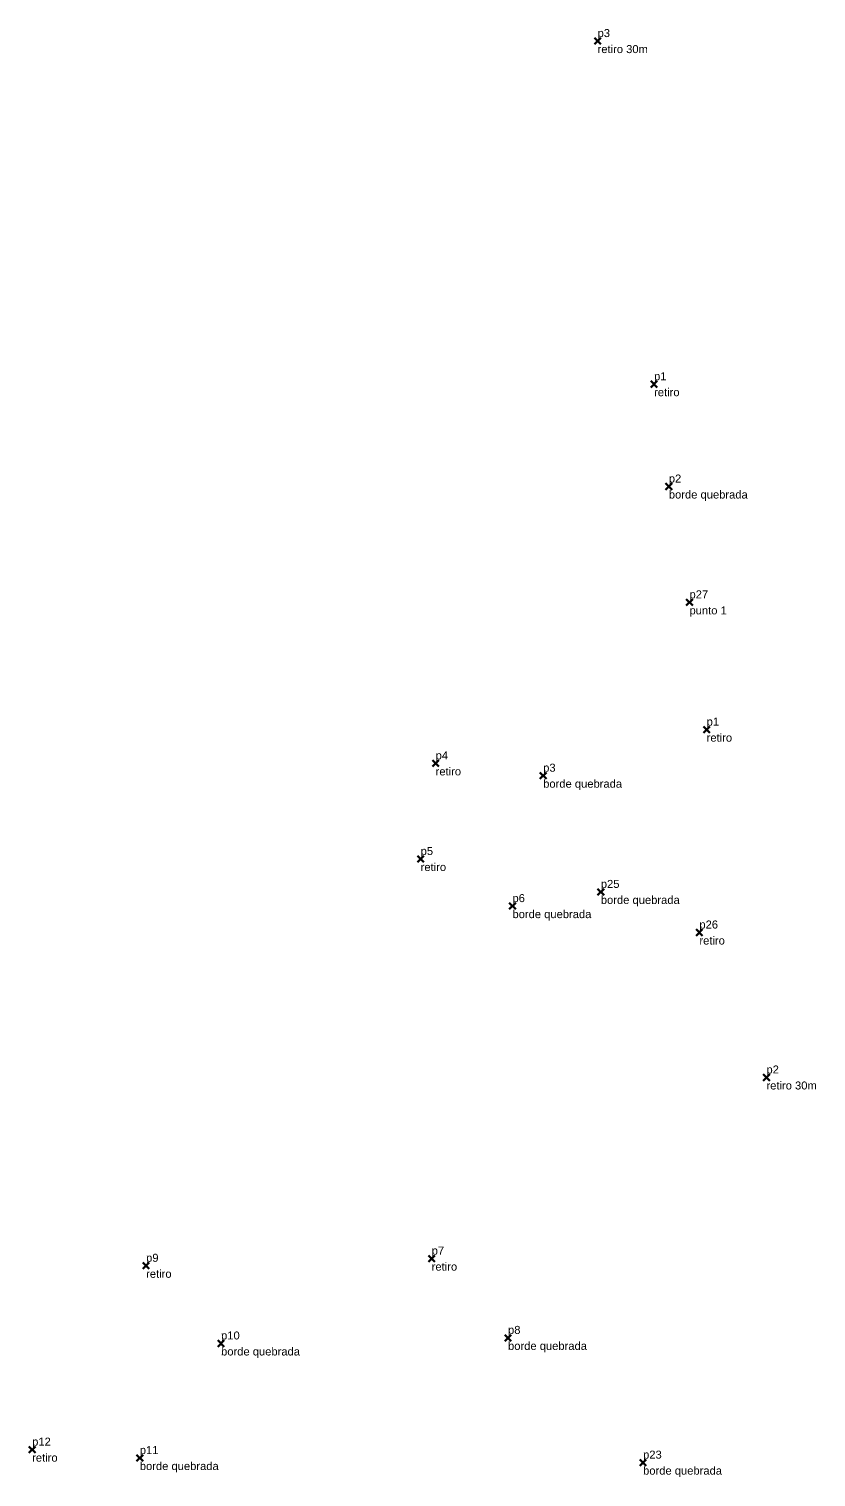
# Model space of a CAD drawing. Header units: millimetres. Extents: x 560359 to 560724, y 1315869 to 1316052.
# Drawn here: x 560662.3 to 560711.5, y 1315961.9 to 1316052.4 of the extents above; entities that cross this region are included whole.
import ezdxf

# ---------------------------------------------------------------- set-up
doc = ezdxf.new("R2010")
doc.units = ezdxf.units.MM
doc.header["$PDMODE"] = 3
doc.header["$PDSIZE"] = 0.2
for name, color, linetype, lineweight in [('borde quebrada', 174, 'CONTINUOUS', 100), ('punto 1', 174, 'CONTINUOUS', 100), ('retiro', 174, 'CONTINUOUS', 100), ('retiro 30m', 174, 'CONTINUOUS', 100)]:
    doc.layers.add(name, color=color, linetype=linetype, lineweight=lineweight)
doc.styles.get("Standard").update_dxf_attribs({"font": 'arial.ttf', "width": 0.65})

msp = doc.modelspace()

# ---------------------------------------------------------------- linework, layer by layer
at = {"layer": 'borde quebrada'}
for p in [(560702.275, 1316023.781, 159.637), (560694.422, 1316005.715, 159.033), (560698.025, 1315998.453, 156.277), (560692.504, 1315997.566, 157.761), (560674.295, 1315970.241, 155.908), (560692.227, 1315970.589, 156.018), (560669.216, 1315963.083, 156.248), (560700.667, 1315962.797, 157.039)]:
    msp.add_point(p, dxfattribs=at)
at = {"layer": 'punto 1'}
msp.add_point((560703.566, 1316016.542, 156.219), dxfattribs=at)
at = {"layer": 'retiro'}
for p in [(560701.354, 1316030.175, 163.065), (560704.638, 1316008.593, 162.09), (560687.701, 1316006.483, 162.22), (560686.766, 1316000.508, 160.631), (560704.185, 1315995.916, 157.883), (560687.457, 1315975.543, 157.501), (560669.609, 1315975.095, 158.333), (560662.489, 1315963.608, 159.014)]:
    msp.add_point(p, dxfattribs=at)
at = {"layer": 'retiro 30m'}
for p in [(560697.822, 1316051.612, 169.641), (560708.376, 1315986.859, 158.672)]:
    msp.add_point(p, dxfattribs=at)

# ---------------------------------------------------------------- texts
at = {"layer": 'borde quebrada'}
for s, p in [('p2', (560702.275, 1316024.031)), ('borde quebrada', (560702.275, 1316023.031)), ('p3', (560694.422, 1316005.965)), ('borde quebrada', (560694.422, 1316004.965)), ('p25', (560698.025, 1315998.703)), ('p6', (560692.504, 1315997.816)), ('borde quebrada', (560698.025, 1315997.703)), ('borde quebrada', (560692.504, 1315996.816)), ('p10', (560674.295, 1315970.491)), ('p8', (560692.227, 1315970.839)), ('borde quebrada', (560692.227, 1315969.839)), ('borde quebrada', (560674.295, 1315969.491)), ('p11', (560669.216, 1315963.333)), ('borde quebrada', (560669.216, 1315962.333)), ('p23', (560700.667, 1315963.047)), ('borde quebrada', (560700.667, 1315962.047))]:
    msp.add_text(s, height=0.5, dxfattribs=at).set_placement(p)
at = {"layer": 'punto 1'}
for s, p in [('p27', (560703.566, 1316016.792)), ('punto 1', (560703.566, 1316015.792))]:
    msp.add_text(s, height=0.5, dxfattribs=at).set_placement(p)
at = {"layer": 'retiro'}
for s, p in [('p1', (560701.354, 1316030.425)), ('retiro', (560701.354, 1316029.425)), ('p1', (560704.638, 1316008.843)), ('retiro', (560704.638, 1316007.843)), ('p4', (560687.701, 1316006.733)), ('retiro', (560687.701, 1316005.733)), ('p5', (560686.766, 1316000.758)), ('retiro', (560686.766, 1315999.758)), ('p26', (560704.185, 1315996.166)), ('retiro', (560704.185, 1315995.166)), ('p9', (560669.609, 1315975.345)), ('p7', (560687.457, 1315975.793)), ('retiro', (560669.609, 1315974.345)), ('retiro', (560687.457, 1315974.793)), ('p12', (560662.489, 1315963.858)), ('retiro', (560662.489, 1315962.858))]:
    msp.add_text(s, height=0.5, dxfattribs=at).set_placement(p)
at = {"layer": 'retiro 30m'}
for s, p in [('p3', (560697.822, 1316051.862)), ('retiro 30m', (560697.822, 1316050.862)), ('p2', (560708.376, 1315987.109)), ('retiro 30m', (560708.376, 1315986.109))]:
    msp.add_text(s, height=0.5, dxfattribs=at).set_placement(p)

doc.saveas('drawing.dxf')
